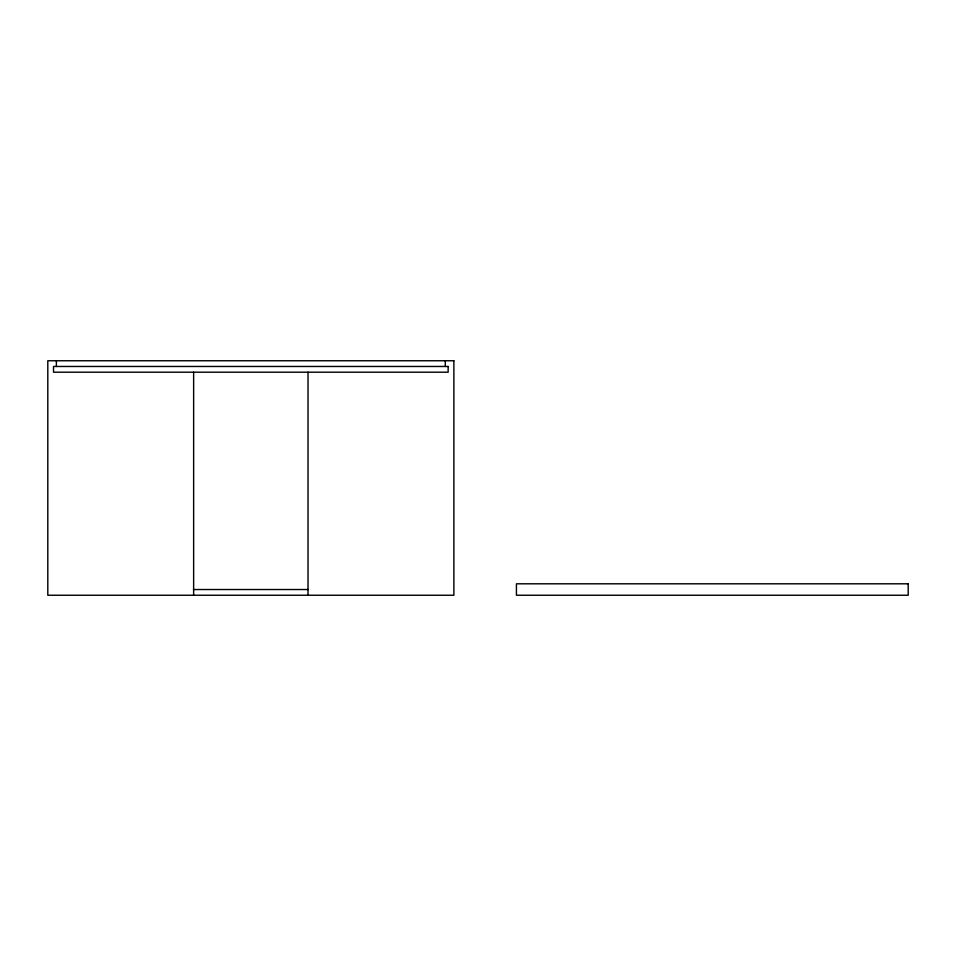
<?xml version="1.0" encoding="UTF-8"?>
<svg xmlns="http://www.w3.org/2000/svg" width="956" height="956" viewBox="0 0 956 956"><rect width="100%" height="100%" fill="white"/><g stroke="black" fill="none" stroke-linecap="round" stroke-linejoin="round"><path stroke-width="1.43" d="M193.471 589.529L308.202 589.529M445.293 360.759L445.293 366.471M308.023 372.195L308.023 595.241M193.638 372.195L193.638 595.241M56.38 360.759L56.38 366.471M453.873 360.759L47.8 360.759L47.8 595.241L453.873 595.241L453.873 360.759M448.149 366.471L53.524 366.471L53.524 372.195L448.149 372.195L448.149 366.471M908.2 583.805L516.431 583.805L516.431 595.241L908.2 595.241L908.2 583.805"/></g></svg>
